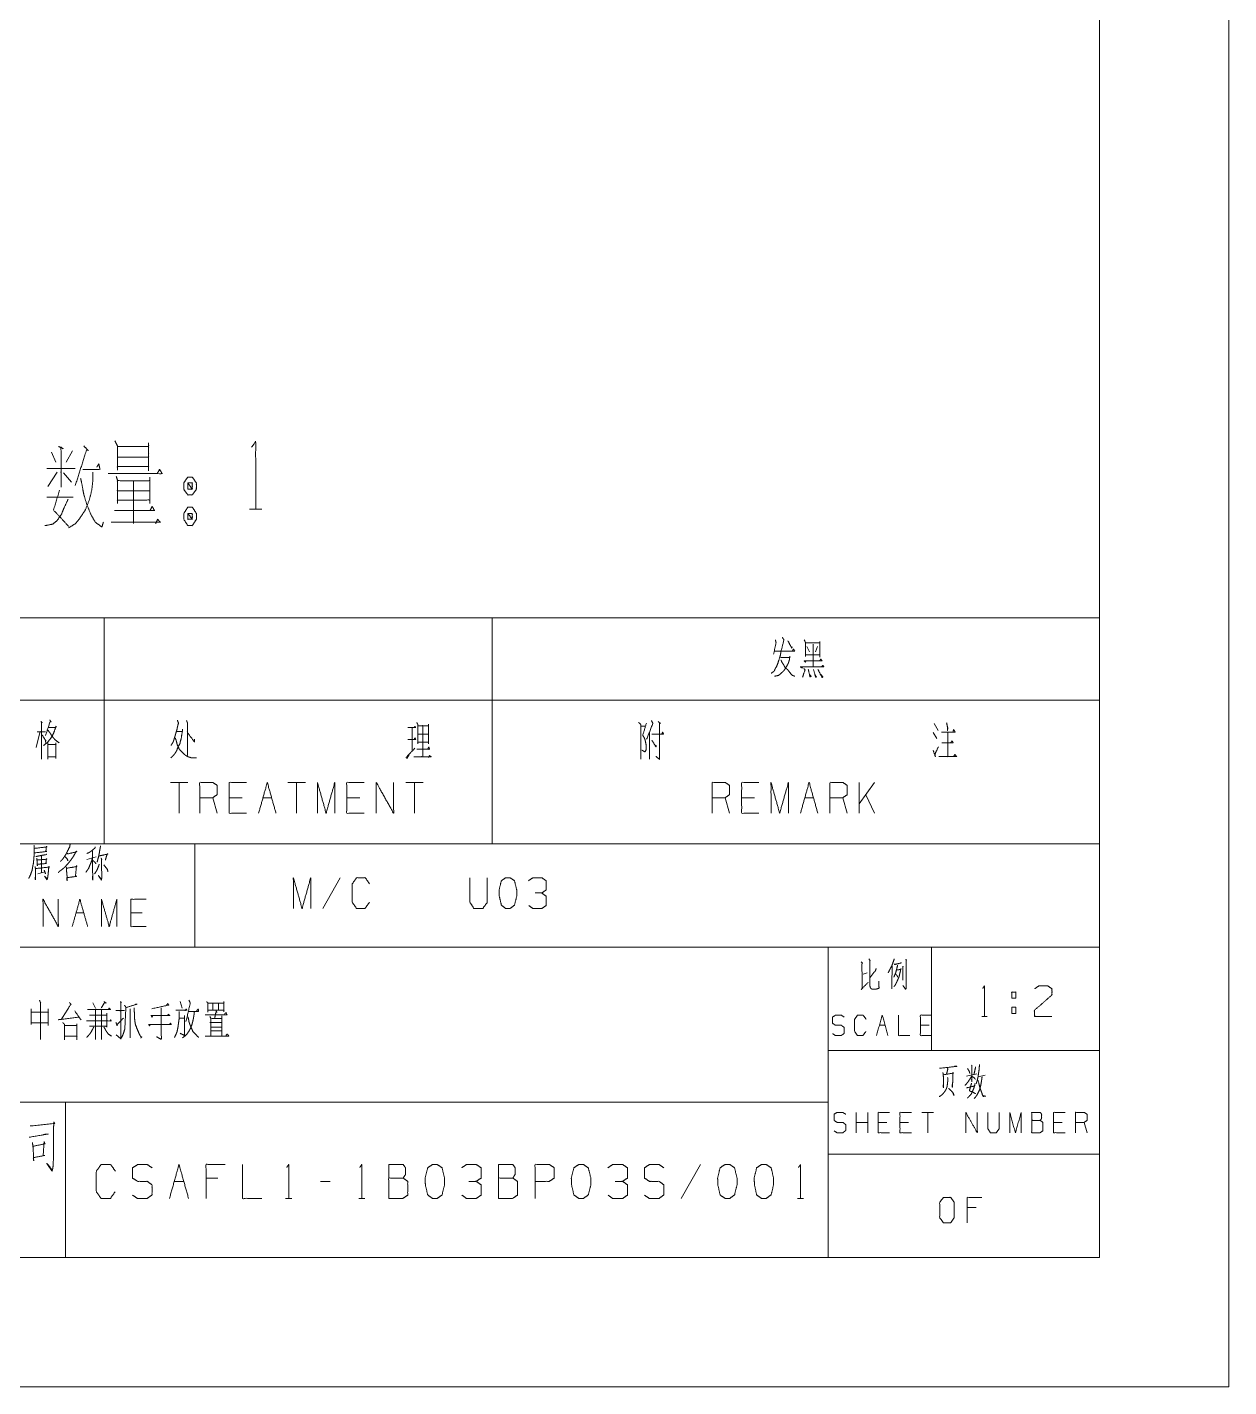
# Model space of a CAD drawing. Header units: millimetres. Extents: x 0 to 594, y 0 to 420.
# Drawn here: x 501 to 594, y 0 to 105.1 of the extents above; entities that cross this region are included whole.
import ezdxf

# ---------------------------------------------------------------- set-up
doc = ezdxf.new("R2010")
doc.units = ezdxf.units.MM
doc.layers.add('101', color=7, linetype='Continuous', true_color=0xffffff)

msp = doc.modelspace()

# ---------------------------------------------------------------- linework, layer by layer
at = {"layer": '101', "color": 133, "linetype": 'Continuous', "lineweight": 18}
for p, q in [((594, 0), (594, 420)), ((584, 10), (584, 410)), ((404, 42), (584, 42)), ((514, 42), (514, 34)), ((404, 34), (584, 34)), ((563, 34), (563, 10)), ((571, 34), (571, 26)), ((563, 26), (584, 26)), ((454, 22), (563, 22)), ((504, 22), (504, 10)), ((563, 18), (584, 18)), ((25, 10), (584, 10)), ((404, 10), (584, 10)), ((0, 0), (594, 0))]:
    msp.add_line(p, q, dxfattribs=at)
at = {"layer": '101', "color": 72, "linetype": 'Continuous', "lineweight": 18}
for p, q in [((502.91, 72.28), (503.26, 71.5)), ((504.55, 72.39), (504.04, 71.5)), ((503.34, 70.73), (502.64, 69.63)), ((503.85, 70.68), (504.47, 69.96)), ((502.56, 68.8), (504.59, 68.8)), ((518.24, 67.87), (519.18, 67.87)), ((482, 59.46), (507, 59.46)), ((507, 59.46), (537, 59.46)), ((507, 59.46), (507, 53.11)), ((537, 59.46), (584, 59.46)), ((537, 59.46), (537, 53.11)), ((584, 59.46), (584, 53.11)), ((561.27, 57.53), (562.36, 57.53)), ((561.36, 57.25), (561.55, 56.83)), ((561.83, 57.43), (561.83, 55.68)), ((562.19, 57.25), (562.01, 56.83)), ((562.36, 57.65), (562.36, 56.43)), ((559.33, 56.4), (560, 56.4)), ((561.29, 56.62), (562.36, 56.62)), ((482, 53.11), (507, 53.11)), ((507, 53.11), (537, 53.11)), ((507, 53.11), (507, 42)), ((537, 53.11), (537, 42)), ((537, 53.11), (584, 53.11)), ((584, 53.11), (584, 42)), ((502.02, 50.6), (501.74, 49.45)), ((512.6, 50.68), (513.03, 50.68)), ((530.81, 50.95), (530.81, 49.13)), ((531.25, 50.48), (532.03, 50.48)), ((548.52, 51.1), (548.87, 51.1)), ((549.17, 50.6), (549.17, 48.53)), ((549.84, 51.45), (550.02, 51.3)), ((571.12, 50.6), (571.42, 50.13)), ((571.21, 51.3), (571.51, 50.75)), ((513.45, 46.74), (512.11, 46.74)), ((512.78, 46.74), (512.78, 44.36)), ((522.56, 46.74), (521.21, 46.74)), ((521.88, 46.74), (521.88, 44.36)), ((531.66, 46.74), (530.32, 46.74)), ((530.99, 46.74), (530.99, 44.36)), ((566.58, 46.74), (565.41, 45.09)), ((565.41, 44.36), (565.41, 46.74)), ((515.73, 44.36), (515.39, 45.56)), ((517.67, 45.56), (516.66, 45.56)), ((519.27, 45.56), (519.94, 45.56)), ((526.77, 45.56), (525.76, 45.56)), ((555.37, 44.36), (555.04, 45.56)), ((557.31, 45.56), (556.31, 45.56)), ((561.19, 45.56), (561.87, 45.56)), ((564.48, 44.36), (564.14, 45.56)), ((566.58, 44.36), (565.91, 45.79)), ((482, 42), (507, 42)), ((502.15, 41.07), (502.13, 39.77)), ((507, 42), (537, 42)), ((537, 42), (584, 42)), ((505.64, 40.78), (506.36, 40.98)), ((501.85, 39.68), (502.4, 39.83)), ((525.25, 39.37), (523.9, 36.99)), ((504.82, 36.66), (505.41, 36.66)), ((509.94, 36.66), (509.05, 36.66)), ((565.71, 31.9), (566.03, 32.02)), ((506.1, 29.69), (506.31, 29.29)), ((512.86, 29.79), (513.03, 29.29)), ((515.84, 29.64), (515.84, 29.19)), ((508.99, 29.22), (508.99, 26.99)), ((512.79, 28.52), (513.16, 28.52)), ((574.89, 28.63), (575.31, 28.63)), ((577.2, 29.36), (577.2, 28.88)), ((577.2, 29.36), (577.53, 29.36)), ((515.22, 27.82), (516.07, 27.82)), ((515.22, 27.52), (516.05, 27.52)), ((566.97, 27.96), (567.41, 27.96)), ((570.81, 27.96), (570.14, 27.96)), ((507.93, 27.22), (508.25, 26.94)), ((573.71, 24.03), (574.5, 24.2)), ((574.61, 23.97), (575.16, 24.09)), ((565.17, 19.65), (565.17, 21.22)), ((566.06, 19.65), (566.06, 21.22)), ((571.15, 21.22), (570.26, 21.22)), ((570.71, 21.22), (570.71, 19.65)), ((566.06, 20.45), (565.17, 20.45)), ((567.53, 20.45), (566.87, 20.45)), ((569.23, 20.45), (568.56, 20.45)), ((581.11, 20.45), (580.44, 20.45)), ((583.03, 19.65), (582.81, 20.45)), ((553.12, 17.19), (551.64, 14.57)), ((512.41, 15.89), (513.15, 15.89)), ((515.78, 16.14), (514.87, 16.14)), ((524.47, 15.89), (523.72, 15.89)), ((521.03, 14.57), (521.5, 14.57)), ((526.69, 14.57), (527.16, 14.57)), ((560.63, 14.57), (561.1, 14.57)), ((574.45, 13.87), (573.76, 13.87))]:
    msp.add_line(p, q, dxfattribs=at)
for points, knots in [([(503.46, 72.72), (503.81, 72.55), (503.65, 72.66), (503.65, 69.57), (503.65, 71.01), (502.56, 71.01), (504.75, 71.01)], [0, 0, 0.046318, 0.069125, 0.43782, 0.609, 0.739333, 1, 1]), ([(505.41, 72.77), (505.76, 72.39), (505.64, 72.5), (504.75, 69.69)], [0, 0, 0.143534, 0.18777, 1, 1]), ([(507.82, 73.16), (508.01, 72.77), (508.01, 70.9), (508.01, 71.17), (510.43, 71.17), (510.43, 70.84), (510.43, 72.99), (510.43, 72.72), (508.01, 72.72), (510.43, 72.72), (510.43, 71.89), (508.01, 71.89)], [0, 0, 0.027307, 0.1457, 0.163111, 0.315748, 0.336641, 0.472445, 0.489856, 0.642493, 0.79513, 0.847363, 1, 1]), ([(518.4, 72.66), (518.71, 73.1), (518.71, 67.87)], [0, 0, 0.09349, 1, 1]), ([(506.11, 70.73), (506.11, 70.07), (506.03, 69.35), (505.84, 68.58), (505.53, 67.81), (505.17, 67.26), (504.78, 66.76), (504.24, 66.43)], [0, 0, 0.134097, 0.280226, 0.441582, 0.610313, 0.742762, 0.870654, 1, 1]), ([(505.33, 70.95), (506.66, 70.95), (506.58, 71.39), (506.42, 71.12)], [0, 0, 0.634141, 0.848456, 1, 1]), ([(507.31, 70.62), (511.48, 70.62), (511.28, 70.95), (511.09, 70.62)], [0, 0, 0.844513, 0.922259, 1, 1]), ([(505.17, 70.24), (505.29, 69.69), (505.41, 69.02), (505.64, 68.25), (505.95, 67.48), (506.3, 66.87), (506.81, 66.49), (506.93, 66.87)], [0, 0, 0.122116, 0.267687, 0.442435, 0.622809, 0.774616, 0.912627, 1, 1]), ([(507.93, 70.4), (508.01, 70.13), (508.01, 68.31), (508.01, 68.58), (510.51, 68.58), (510.51, 68.31), (510.51, 70.35), (510.51, 70.07), (508.01, 70.07), (508.01, 69.3), (510.51, 69.3), (509.26, 69.3), (509.26, 70.07), (509.26, 66.76), (509.26, 67.76), (507.78, 67.76), (510.89, 67.76), (510.7, 68.09), (510.54, 67.76)], [0, 0, 0.011506, 0.084582, 0.095654, 0.195852, 0.206924, 0.288858, 0.29993, 0.400128, 0.43113, 0.531328, 0.581426, 0.612428, 0.745293, 0.785152, 0.844645, 0.969891, 0.985312, 1, 1]), ([(513.81, 70.35), (513.46, 70.35), (513.15, 69.91), (513.15, 69.41), (513.46, 68.97), (513.81, 68.97), (514.12, 69.41), (514.12, 69.91), (513.81, 70.35)], [0, 0, 0.091005, 0.23114, 0.359866, 0.5, 0.591005, 0.731138, 0.859865, 1, 1]), ([(513.46, 69.41), (513.81, 69.41), (513.46, 69.91), (513.46, 69.41)], [0, 0, 0.24115, 0.658892, 1, 1]), ([(513.81, 69.41), (513.81, 69.91), (513.46, 69.91)], [0, 0, 0.585837, 1, 1]), ([(504.2, 68.64), (503.89, 67.98), (503.69, 67.48), (503.34, 66.98), (502.99, 66.71), (502.41, 66.6)], [0, 0, 0.251054, 0.43404, 0.642632, 0.795771, 1, 1]), ([(503.54, 69.35), (503.07, 67.81), (504.24, 66.54)], [0, 0, 0.483238, 1, 1]), ([(514.12, 67.54), (513.81, 68.03), (513.46, 68.03), (513.15, 67.54), (513.15, 67.09), (513.46, 66.6), (513.81, 66.6), (514.12, 67.09), (514.12, 67.54)], [0, 0, 0.149201, 0.238509, 0.38771, 0.5, 0.649201, 0.738509, 0.88771, 1, 1]), ([(513.46, 67.54), (513.46, 67.09), (513.81, 67.09)], [0, 0, 0.557, 1, 1]), ([(513.81, 67.54), (513.46, 67.54), (513.81, 67.09), (513.81, 67.54)], [0, 0, 0.258809, 0.67459, 1, 1]), ([(507.54, 66.87), (511.32, 66.87), (511.13, 67.09), (510.97, 66.76)], [0, 0, 0.851383, 0.917655, 1, 1]), ([(559.45, 57.95), (559.58, 57.78), (559.35, 56.83), (559.28, 56.48), (559.1, 55.93), (559.01, 55.7), (558.9, 55.53), (558.83, 55.35), (558.59, 55.18)], [0, 0, 0.069926, 0.38885, 0.505362, 0.693867, 0.772746, 0.839515, 0.9011, 1, 1]), ([(558.92, 57.78), (558.97, 57.53), (558.78, 56.65)], [0, 0, 0.221863, 1, 1]), ([(558.87, 56.88), (560.41, 56.88), (560.32, 57.08), (560.23, 56.88)], [0, 0, 0.778575, 0.889287, 1, 1]), ([(559.89, 57.68), (560.19, 57.13), (560.23, 57.22)], [0, 0, 0.855262, 1, 1]), ([(561.15, 57.78), (561.25, 57.55), (561.25, 56.48)], [0, 0, 0.187915, 1, 1]), ([(560.04, 56.5), (560, 56.2), (559.91, 55.93), (559.77, 55.68), (559.58, 55.38), (559.36, 55.18), (559.17, 55.02), (558.85, 54.95)], [0, 0, 0.143871, 0.281442, 0.418246, 0.588512, 0.727354, 0.844312, 1, 1]), ([(559.35, 56.2), (559.42, 56.05), (559.56, 55.83), (559.66, 55.65), (559.89, 55.43), (560.04, 55.23), (560.23, 55.02), (560.42, 54.95)], [0, 0, 0.098129, 0.255365, 0.37644, 0.566726, 0.71165, 0.876695, 1, 1]), ([(561.06, 55.68), (560.97, 55.58), (560.86, 55.68), (562.67, 55.68), (562.59, 55.8), (562.47, 55.68)], [0, 0, 0.055573, 0.116265, 0.866965, 0.926762, 1, 1]), ([(561.27, 56.12), (561.25, 56.03), (561.13, 56.15), (562.52, 56.15), (562.44, 56.28), (562.35, 56.15)], [0, 0, 0.051287, 0.140119, 0.845357, 0.922679, 1, 1]), ([(561.11, 55.55), (561.22, 55.45), (561.02, 54.88)], [0, 0, 0.193665, 1, 1]), ([(561.46, 55.48), (561.6, 54.9), (561.69, 54.95), (561.55, 55.1)], [0, 0, 0.658059, 0.770917, 1, 1]), ([(561.87, 55.48), (562.03, 54.88), (562.1, 54.88), (561.98, 55.08)], [0, 0, 0.669865, 0.7462, 1, 1]), ([(562.21, 55.48), (562.54, 54.85), (562.61, 54.9), (562.44, 55.08)], [0, 0, 0.679076, 0.761949, 1, 1]), ([(502.78, 51.58), (502.88, 51.43), (502.81, 51.45), (502.46, 50.38)], [0, 0, 0.132127, 0.18606, 1, 1]), ([(512.65, 51.55), (512.74, 51.33), (512.65, 51), (512.62, 50.83), (512.55, 50.6), (512.48, 50.35), (512.41, 50.13), (512.35, 49.93), (512.27, 49.77), (512.16, 49.6)], [0, 0, 0.116544, 0.278924, 0.364995, 0.478698, 0.603958, 0.717661, 0.817413, 0.901351, 1, 1]), ([(513.36, 51.53), (513.43, 51.35), (513.43, 48.83)], [0, 0, 0.069554, 1, 1]), ([(549.33, 51.53), (549.44, 51.3), (548.96, 50.08)], [0, 0, 0.159107, 1, 1]), ([(502.09, 51.45), (502.19, 51.35), (502.14, 51.43), (502.14, 48.53), (502.14, 50.65), (501.79, 50.65), (502.44, 50.65)], [0, 0, 0.023246, 0.037896, 0.500412, 0.839325, 0.895699, 1, 1]), ([(502.71, 51), (503.26, 51), (503.27, 51.1), (503.11, 50.62), (502.88, 50.18), (502.62, 49.85), (502.3, 49.6)], [0, 0, 0.220965, 0.261917, 0.463928, 0.667686, 0.836825, 1, 1]), ([(502.64, 50.78), (502.81, 50.55), (503.01, 50.25), (503.18, 50.05), (503.5, 49.8)], [0, 0, 0.217552, 0.489381, 0.692327, 1, 1]), ([(513.06, 50.85), (512.95, 50.13), (512.88, 49.9), (512.85, 49.73), (512.74, 49.55), (512.65, 49.35), (512.6, 49.2), (512.48, 49), (512.37, 48.85), (512.14, 48.63)], [0, 0, 0.296652, 0.392139, 0.464421, 0.547265, 0.635793, 0.700209, 0.795425, 0.869798, 1, 1]), ([(513.4, 50.65), (513.98, 49.85), (513.98, 50.08)], [0, 0, 0.81482, 1, 1]), ([(530.49, 50.98), (531.1, 50.98), (531.02, 51.08), (530.99, 50.95)], [0, 0, 0.704243, 0.847777, 1, 1]), ([(531.17, 51.38), (531.25, 51.23), (531.25, 49.73), (531.25, 49.85), (532.07, 49.85), (532.07, 49.73), (532.07, 51.23), (532.07, 51.12), (531.25, 51.12), (531.64, 51.12), (531.64, 48.73), (530.94, 48.73), (532.28, 48.73), (532.19, 48.78), (532.17, 48.83), (532.07, 48.67)], [0, 0, 0.016858, 0.162101, 0.174205, 0.252928, 0.265032, 0.410275, 0.419958, 0.498681, 0.536329, 0.768718, 0.837174, 0.967243, 0.977076, 0.98221, 1, 1]), ([(548.34, 51.38), (548.5, 51.23), (548.5, 48.53)], [0, 0, 0.074913, 1, 1]), ([(548.94, 51.33), (548.66, 50.38), (548.77, 50.2), (548.84, 50.02), (548.91, 49.68), (548.91, 49.25), (548.84, 49.1), (548.59, 49.23)], [0, 0, 0.37982, 0.458229, 0.530553, 0.667378, 0.830233, 0.893776, 1, 1]), ([(549.35, 50.48), (550.27, 50.48), (550.2, 50.62), (550.14, 50.5)], [0, 0, 0.752923, 0.888763, 1, 1]), ([(549.95, 51.35), (549.95, 48.53), (549.68, 48.75)], [0, 0, 0.890401, 1, 1]), ([(572.26, 50.6), (572.26, 48.75), (571.55, 48.75), (572.94, 48.75), (572.8, 48.9), (572.71, 48.75)], [0, 0, 0.426906, 0.590047, 0.912256, 0.959823, 1, 1]), ([(571.78, 50.62), (572.84, 50.62), (572.71, 50.83), (572.66, 50.65)], [0, 0, 0.717261, 0.876328, 1, 1]), ([(572.17, 51.35), (572.26, 50.87), (572.27, 50.98), (572.22, 50.75)], [0, 0, 0.592184, 0.71666, 1, 1]), ([(502.18, 50.43), (502.48, 49.95), (502.48, 50.02), (502.44, 49.83)], [0, 0, 0.668993, 0.75826, 1, 1]), ([(502.62, 49.8), (502.62, 48.55), (502.62, 48.73), (503.26, 48.73), (503.26, 48.6), (503.26, 49.8), (503.26, 49.68), (502.69, 49.68)], [0, 0, 0.306602, 0.349526, 0.505604, 0.536265, 0.830602, 0.861262, 1, 1]), ([(512.48, 50.2), (512.55, 50.02), (512.6, 49.83), (512.64, 49.65), (512.81, 49.3), (512.9, 49.2), (513.15, 48.95), (513.29, 48.83), (513.47, 48.73), (513.71, 48.65), (513.94, 48.65), (514.12, 48.63)], [0, 0, 0.075197, 0.157622, 0.228747, 0.384954, 0.438112, 0.578249, 0.653431, 0.734341, 0.837339, 0.928876, 1, 1]), ([(530.48, 50.05), (531.1, 50.05), (531.02, 50.2), (530.99, 50.08)], [0, 0, 0.676561, 0.857934, 1, 1]), ([(531.17, 49.3), (532.17, 49.3), (532.1, 49.48), (532.03, 49.33)], [0, 0, 0.739673, 0.878255, 1, 1]), ([(549.37, 50), (549.68, 49.48), (549.7, 49.58), (549.61, 49.6)], [0, 0, 0.760418, 0.886215, 1, 1]), ([(571.12, 49.23), (571.3, 48.73), (571.27, 48.95), (571.53, 49.48)], [0, 0, 0.39393, 0.563113, 1, 1]), ([(571.8, 49.8), (572.68, 49.8), (572.59, 49.95), (572.5, 49.83)], [0, 0, 0.729813, 0.873574, 1, 1]), ([(530.57, 48.85), (530.41, 48.6), (530.34, 48.67), (531.02, 49.38)], [0, 0, 0.214427, 0.289033, 1, 1]), ([(514.38, 44.36), (514.38, 46.74), (515.39, 46.74), (515.73, 46.51), (515.73, 45.79), (515.39, 45.56), (514.38, 45.56)], [0, 0, 0.400952, 0.571031, 0.639278, 0.761674, 0.829921, 1, 1]), ([(518, 44.36), (516.66, 44.36), (516.66, 46.74), (518, 46.74)], [0, 0, 0.26539, 0.73461, 1, 1]), ([(518.94, 44.36), (519.61, 46.74), (520.28, 44.36)], [0, 0, 0.499999, 1, 1]), ([(523.49, 44.36), (523.49, 46.74), (524.16, 44.36), (524.83, 46.74), (524.83, 44.36)], [0, 0, 0.245192, 0.500001, 0.754808, 1, 1]), ([(527.11, 44.36), (525.76, 44.36), (525.76, 46.74), (527.11, 46.74)], [0, 0, 0.26539, 0.73461, 1, 1]), ([(528.04, 44.36), (528.04, 46.74), (529.38, 44.36), (529.38, 46.74)], [0, 0, 0.317574, 0.682426, 1, 1]), ([(554.03, 44.36), (554.03, 46.74), (555.04, 46.74), (555.37, 46.51), (555.37, 45.79), (555.04, 45.56), (554.03, 45.56)], [0, 0, 0.400952, 0.571031, 0.639278, 0.761674, 0.829921, 1, 1]), ([(557.65, 44.36), (556.31, 44.36), (556.31, 46.74), (557.65, 46.74)], [0, 0, 0.26539, 0.73461, 1, 1]), ([(558.58, 44.36), (558.58, 46.74), (559.25, 44.36), (559.93, 46.74), (559.93, 44.36)], [0, 0, 0.245192, 0.499999, 0.754808, 1, 1]), ([(563.14, 44.36), (563.14, 46.74), (564.14, 46.74), (564.48, 46.51), (564.48, 45.79), (564.14, 45.56), (563.14, 45.56)], [0, 0, 0.400951, 0.571036, 0.639278, 0.761673, 0.829915, 1, 1]), ([(501.56, 41.86), (501.57, 41.66), (501.57, 41.31), (501.56, 40.98), (501.54, 40.76), (501.51, 40.47), (501.46, 40.23), (501.42, 39.96), (501.35, 39.77), (501.28, 39.57), (501.15, 39.32)], [0, 0, 0.076501, 0.212087, 0.339339, 0.424292, 0.535104, 0.630037, 0.733303, 0.813244, 0.895183, 1, 1]), ([(501.6, 41.64), (502.57, 41.75), (502.52, 41.8), (502.48, 41.4), (502.56, 41.4), (501.59, 41.29)], [0, 0, 0.391065, 0.416908, 0.577568, 0.608919, 1, 1]), ([(502.56, 41.2), (502.51, 41.16), (502.12, 41.09), (501.9, 41.05), (501.7, 41)], [0, 0, 0.072258, 0.516577, 0.766872, 1, 1]), ([(504.13, 41.25), (504.18, 41.22), (504.88, 41.38), (504.83, 41.42), (504.71, 41.2), (504.57, 40.96), (504.43, 40.76), (504.27, 40.56), (504.1, 40.36), (503.91, 40.16), (503.71, 39.99), (503.55, 39.88), (503.43, 39.77)], [0, 0, 0.017087, 0.254606, 0.275863, 0.359627, 0.452281, 0.53264, 0.616083, 0.702808, 0.792983, 0.881824, 0.944958, 1, 1]), ([(504.35, 41.93), (504.33, 41.78), (504.15, 41.42), (504.04, 41.2), (503.91, 41), (503.76, 40.78), (503.6, 40.63)], [0, 0, 0.101777, 0.36375, 0.525151, 0.678919, 0.856079, 1, 1]), ([(506.3, 41.75), (506.27, 41.66), (506.07, 41.49), (505.85, 41.33), (505.66, 41.25)], [0, 0, 0.111866, 0.433083, 0.752722, 1, 1]), ([(506.08, 41.42), (506.1, 39.68), (506.11, 39.19), (506.08, 39.28), (506.1, 39.48)], [0, 0, 0.691284, 0.883885, 0.921007, 1, 1]), ([(506.71, 41.84), (506.69, 41.73), (506.61, 41.27), (506.55, 40.96), (506.44, 40.58)], [0, 0, 0.086565, 0.451627, 0.696476, 1, 1]), ([(506.58, 41.05), (507.28, 41.2), (507.22, 41.22), (507.08, 40.74)], [0, 0, 0.557075, 0.608386, 1, 1]), ([(501.65, 40.25), (501.67, 40.05), (501.68, 39.55), (501.67, 39.21), (501.65, 39.3), (501.68, 39.52)], [0, 0, 0.147471, 0.523365, 0.76867, 0.83502, 1, 1]), ([(501.68, 40.08), (502.74, 40.19), (502.71, 40.25), (502.7, 40.14), (502.65, 39.63), (502.63, 39.43), (502.57, 39.21), (502.37, 39.5), (502.59, 39.28)], [0, 0, 0.37408, 0.399746, 0.438828, 0.617586, 0.687454, 0.767884, 0.891101, 1, 1]), ([(501.77, 40.89), (501.79, 40.74), (501.82, 40.3), (501.81, 40.41), (502.54, 40.47), (502.48, 40.47), (502.52, 40.87), (502.56, 40.8), (501.79, 40.74)], [0, 0, 0.056492, 0.21748, 0.258025, 0.525912, 0.548628, 0.694157, 0.720792, 1, 1]), ([(502.35, 39.96), (502.41, 39.79), (502.45, 39.66)], [0, 0, 0.579206, 1, 1]), ([(503.96, 41), (503.99, 40.98), (504.16, 40.78), (504.18, 40.67), (504.12, 40.83)], [0, 0, 0.066027, 0.51959, 0.712136, 1, 1]), ([(504.04, 40.21), (504.07, 40.14), (504.1, 39.59), (504.12, 39.52), (504.12, 39.13), (504.1, 39.3), (504.1, 39.37), (504.86, 39.48), (504.77, 39.48), (504.85, 40.3), (504.88, 40.25), (504.83, 40.23), (504.08, 40.1)], [0, 0, 0.018828, 0.160986, 0.178485, 0.280675, 0.32627, 0.343302, 0.542022, 0.566109, 0.777123, 0.791034, 0.804348, 1, 1]), ([(506.08, 40.87), (505.99, 40.58), (505.88, 40.34), (505.79, 40.1), (505.69, 39.96), (505.58, 39.79)], [0, 0, 0.251915, 0.474139, 0.691324, 0.826702, 1, 1]), ([(506.1, 40.72), (506.3, 40.54), (506.35, 40.45)], [0, 0, 0.729132, 1, 1]), ([(506.6, 40.43), (506.58, 40.32), (506.41, 39.92), (506.24, 39.66)], [0, 0, 0.129623, 0.632932, 1, 1]), ([(506.74, 40.89), (506.82, 40.78), (506.78, 40.8), (506.8, 39.63), (506.8, 39.35), (506.78, 39.19), (506.53, 39.55), (506.78, 39.24)], [0, 0, 0.051679, 0.066293, 0.513636, 0.623353, 0.682731, 0.848101, 1, 1]), ([(506.96, 40.36), (507.24, 40.01), (507.28, 39.83)], [0, 0, 0.711826, 1, 1]), ([(521.63, 36.99), (521.63, 39.37), (522.3, 36.99), (522.97, 39.37), (522.97, 36.99)], [0, 0, 0.245192, 0.499999, 0.754808, 1, 1]), ([(527.51, 37.47), (527.17, 36.99), (526.52, 36.99), (526.18, 37.47), (526.18, 38.89), (526.52, 39.37), (527.19, 39.37), (527.52, 38.89)], [0, 0, 0.114568, 0.243366, 0.357934, 0.638582, 0.75315, 0.885433, 1, 1]), ([(535.29, 39.37), (535.29, 37.47), (535.6, 36.99), (536.28, 36.99), (536.63, 37.47), (536.63, 39.37)], [0, 0, 0.337151, 0.4386, 0.55778, 0.662849, 1, 1]), ([(538.39, 36.99), (538.73, 37.24), (538.91, 37.94), (538.91, 38.42), (538.73, 39.14), (538.39, 39.37), (538.06, 39.37), (537.72, 39.14), (537.54, 38.42), (537.56, 37.94), (537.72, 37.24), (538.06, 36.99), (538.39, 36.99)], [0, 0, 0.067525, 0.183972, 0.260585, 0.380946, 0.446143, 0.500306, 0.565503, 0.685864, 0.76253, 0.878312, 0.945837, 1, 1]), ([(540.85, 38.19), (541.18, 38.42), (541.18, 39.14), (540.85, 39.37), (540.16, 39.37), (539.82, 39.14)], [0, 0, 0.153873, 0.429854, 0.583727, 0.846127, 1, 1]), ([(539.84, 37.22), (540.16, 36.99), (540.85, 36.99), (541.18, 37.22), (541.18, 37.94), (540.85, 38.19), (540.33, 38.19)], [0, 0, 0.124124, 0.34369, 0.472445, 0.703376, 0.836728, 1, 1]), ([(502.26, 35.6), (502.26, 37.7), (503.44, 35.6), (503.44, 37.7)], [0, 0, 0.317575, 0.682425, 1, 1]), ([(506.78, 35.6), (506.78, 37.7), (507.38, 35.6), (507.97, 37.7), (507.97, 35.6)], [0, 0, 0.245192, 0.5, 0.754808, 1, 1]), ([(510.23, 35.6), (509.05, 35.6), (509.05, 37.7), (510.23, 37.7)], [0, 0, 0.265391, 0.734609, 1, 1]), ([(565.55, 32.87), (565.69, 32.75), (565.61, 32.79), (565.64, 30.8), (565.55, 30.72), (566.1, 31.28)], [0, 0, 0.060255, 0.090729, 0.714609, 0.752496, 1, 1]), ([(566.15, 33.1), (566.26, 32.95), (566.22, 33), (566.22, 32.56), (566.22, 31.73), (566.22, 31.42), (566.22, 31.34), (566.24, 30.95), (566.28, 30.84), (566.34, 30.78), (566.47, 30.74), (566.73, 30.76), (566.92, 30.82), (566.94, 30.84), (566.91, 31.38)], [0, 0, 0.050888, 0.067373, 0.186118, 0.412301, 0.497119, 0.519738, 0.627249, 0.65796, 0.681273, 0.718988, 0.791169, 0.845839, 0.852764, 1, 1]), ([(568.11, 33.1), (568.09, 33), (567.92, 32.54), (567.77, 32.27), (567.65, 32.02)], [0, 0, 0.089072, 0.504979, 0.766001, 1, 1]), ([(568.36, 32.62), (568.37, 32.58), (568.3, 32.29), (568.23, 32.02), (568.15, 31.84), (568.09, 31.69)], [0, 0, 0.044907, 0.350493, 0.635599, 0.84023, 1, 1]), ([(568.12, 32.69), (568.15, 32.67), (568.18, 32.67), (568.69, 32.79), (568.65, 32.79), (568.58, 32.75)], [0, 0, 0.049777, 0.090418, 0.822302, 0.883264, 1, 1]), ([(569, 33.08), (569.06, 33), (569.03, 32.98), (569.04, 30.93), (569.04, 30.91), (569.03, 30.78), (569, 30.74), (568.77, 31.05), (569, 30.76), (569.03, 30.84)], [0, 0, 0.031372, 0.042462, 0.676473, 0.682877, 0.721567, 0.737252, 0.857566, 0.97283, 1, 1]), ([(566.22, 31.63), (566.65, 32.17), (566.72, 32.35)], [0, 0, 0.77398, 1, 1]), ([(567.95, 32.54), (567.93, 30.78), (567.92, 30.91), (567.92, 30.93), (567.93, 31.11)], [0, 0, 0.841012, 0.900786, 0.91068, 1, 1]), ([(568.36, 32.23), (568.65, 32.29), (568.62, 32.35), (568.59, 32.13), (568.53, 31.92), (568.5, 31.75), (568.44, 31.59), (568.37, 31.44), (568.3, 31.28), (568.23, 31.15), (568.15, 31.01), (568.09, 30.95)], [0, 0, 0.158199, 0.194491, 0.315854, 0.429576, 0.518477, 0.61133, 0.697145, 0.792864, 0.869069, 0.954884, 1, 1]), ([(568.21, 31.92), (568.34, 31.8), (568.37, 31.69)], [0, 0, 0.627275, 1, 1]), ([(568.78, 32.52), (568.81, 32.48), (568.78, 32.46), (568.78, 31.46), (568.77, 31.57), (568.78, 31.69)], [0, 0, 0.03871, 0.066082, 0.824705, 0.904515, 1, 1]), ([(574.96, 30.81), (575.1, 31.01), (575.1, 28.63)], [0, 0, 0.093487, 1, 1]), ([(577.2, 30.06), (577.2, 30.53), (577.53, 30.53), (577.53, 30.06), (577.2, 30.06)], [0, 0, 0.2929, 0.5, 0.7929, 1, 1]), ([(578.98, 30.78), (579.3, 31.01), (579.99, 31.01), (580.32, 30.78), (580.32, 30.31), (578.96, 29.11), (578.98, 28.63), (580.32, 28.63)], [0, 0, 0.069688, 0.192979, 0.265274, 0.350227, 0.674742, 0.759753, 1, 1]), ([(501.99, 29.89), (502.08, 29.67), (502.06, 29.72), (502.06, 26.87), (502.06, 28.14), (501.39, 28.14), (502.66, 28.14), (502.66, 27.94), (502.66, 29.22), (502.66, 28.97), (501.35, 28.97), (501.35, 29.22), (501.35, 28.02)], [0, 0, 0.022286, 0.027176, 0.289923, 0.407467, 0.469386, 0.586709, 0.605147, 0.722692, 0.74574, 0.866322, 0.88937, 1, 1]), ([(504.3, 29.72), (504.44, 29.57), (504.4, 29.57), (503.68, 28.42), (503.47, 28.39), (505.04, 28.59), (505.2, 28.37), (504.71, 29.07)], [0, 0, 0.045475, 0.053272, 0.353141, 0.400261, 0.750088, 0.810878, 1, 1]), ([(506.98, 29.79), (507.14, 29.67), (507.02, 29.72), (506.77, 29.32)], [0, 0, 0.25097, 0.41652, 1, 1]), ([(508.23, 29.77), (508.32, 29.72), (508.27, 29.77), (508.27, 26.89), (508.27, 29.09), (507.9, 29.09), (508.55, 29.09)], [0, 0, 0.016184, 0.027801, 0.485999, 0.836621, 0.895774, 1, 1]), ([(508.55, 29.52), (508.67, 29.37), (508.59, 27.69), (508.48, 27.32), (508.32, 26.97)], [0, 0, 0.07349, 0.707416, 0.8547, 1, 1]), ([(508.71, 29.34), (509.54, 29.59), (509.42, 29.59), (509.42, 29.54)], [0, 0, 0.833146, 0.951979, 1, 1]), ([(511.82, 29.52), (511.91, 29.64), (511.99, 29.52), (510.67, 29.24)], [0, 0, 0.092208, 0.184431, 1, 1]), ([(513.55, 29.89), (513.65, 29.69), (513.32, 28.24)], [0, 0, 0.132024, 1, 1]), ([(514.9, 29.77), (515.01, 29.72), (515.01, 28.97), (515.01, 29.12), (516.25, 29.12), (516.25, 28.99), (516.25, 29.79), (516.25, 29.67), (515.01, 29.67), (515.4, 29.67), (515.4, 29.12)], [0, 0, 0.021391, 0.158237, 0.185606, 0.411358, 0.434166, 0.580135, 0.602943, 0.828695, 0.899646, 1, 1]), ([(505.62, 28.29), (507.55, 28.29), (507.48, 28.39), (507.44, 28.29)], [0, 0, 0.893961, 0.950786, 1, 1]), ([(505.71, 29.19), (507.48, 29.19), (507.37, 29.29), (507.32, 29.17)], [0, 0, 0.862599, 0.933732, 1, 1]), ([(505.85, 28.74), (507.19, 28.74), (507.19, 28.89), (507.19, 27.82), (507.19, 27.89), (505.85, 27.89), (507.14, 27.89), (507.14, 27.84)], [0, 0, 0.252173, 0.280332, 0.482138, 0.496217, 0.74839, 0.990614, 1, 1]), ([(506.31, 26.87), (506.31, 29.19), (506.79, 29.19), (506.79, 26.87)], [0, 0, 0.45346, 0.54654, 1, 1]), ([(507.9, 28.17), (508, 27.92), (507.97, 27.99), (508.48, 28.52)], [0, 0, 0.249547, 0.325739, 1, 1]), ([(509.31, 29.32), (509.33, 28.82), (509.35, 28.39), (509.4, 28.04), (509.58, 27.57), (509.75, 27.19), (509.88, 27.02), (509.91, 27.07), (509.82, 26.97)], [0, 0, 0.191688, 0.354661, 0.49029, 0.684468, 0.843301, 0.925416, 0.948876, 1, 1]), ([(510.76, 28.72), (510.69, 28.59), (510.62, 28.72), (512.06, 28.72), (511.96, 28.82), (511.91, 28.72)], [0, 0, 0.071965, 0.14393, 0.870233, 0.943275, 1, 1]), ([(511.41, 29.32), (511.41, 26.87), (511.04, 27.07)], [0, 0, 0.853178, 1, 1]), ([(512.79, 29.02), (512.8, 28.54), (512.73, 28.04), (512.7, 27.82), (512.63, 27.47), (512.56, 27.29), (512.43, 27.02)], [0, 0, 0.231255, 0.476933, 0.587741, 0.761465, 0.85329, 1, 1]), ([(512.54, 29.12), (513.4, 29.12), (513.32, 29.22), (513.26, 29.07)], [0, 0, 0.747496, 0.86269, 1, 1]), ([(513.21, 28.72), (513.21, 27.17), (512.86, 27.34)], [0, 0, 0.79714, 1, 1]), ([(513.97, 29.02), (513.95, 28.84), (513.9, 28.52), (513.85, 28.29), (513.78, 28.02), (513.69, 27.77), (513.56, 27.52), (513.4, 27.29), (513.23, 27.12), (513.05, 26.99)], [0, 0, 0.076301, 0.219154, 0.319432, 0.442613, 0.557637, 0.678645, 0.798184, 0.906079, 1, 1]), ([(513.46, 28.62), (513.51, 28.47), (513.55, 28.24), (513.63, 27.99), (513.76, 27.69), (513.86, 27.47), (514.04, 27.29), (514.29, 27.02)], [0, 0, 0.086277, 0.209795, 0.353598, 0.529589, 0.664484, 0.799383, 1, 1]), ([(513.51, 29.02), (514.29, 29.02), (514.27, 29.22), (514.13, 29.07)], [0, 0, 0.65649, 0.825973, 1, 1]), ([(514.81, 28.77), (516.49, 28.77), (516.41, 28.94), (516.3, 28.84)], [0, 0, 0.830868, 0.927879, 1, 1]), ([(515.17, 28.64), (515.24, 28.49), (515.24, 27.17), (515.24, 28.49), (516.09, 28.49), (516.09, 28.69), (516.09, 27.17), (516.09, 28.17), (515.17, 28.17), (516.07, 28.17)], [0, 0, 0.020198, 0.181592, 0.342985, 0.446326, 0.470687, 0.656441, 0.778247, 0.890199, 1, 1]), ([(515.63, 29.12), (515.72, 28.94), (515.65, 29.02), (515.54, 28.52)], [0, 0, 0.241967, 0.36917, 1, 1]), ([(563.34, 27.31), (563.56, 27.17), (564.02, 27.17), (564.24, 27.33), (564.24, 27.79), (564.02, 27.96), (563.57, 27.96), (563.34, 28.11), (563.34, 28.59), (563.57, 28.74), (564.02, 28.74), (564.24, 28.59)], [0, 0, 0.068036, 0.184055, 0.25452, 0.372334, 0.442799, 0.555845, 0.62637, 0.748393, 0.818918, 0.931964, 1, 1]), ([(565.92, 27.48), (565.7, 27.17), (565.27, 27.17), (565.05, 27.48), (565.05, 28.42), (565.27, 28.74), (565.71, 28.74), (565.94, 28.42)], [0, 0, 0.114568, 0.24337, 0.357938, 0.638582, 0.753151, 0.885432, 1, 1]), ([(568.44, 28.74), (568.44, 27.17), (569.33, 27.17)], [0, 0, 0.638726, 1, 1]), ([(571.03, 27.17), (570.14, 27.17), (570.14, 28.74), (571.03, 28.74)], [0, 0, 0.265394, 0.734606, 1, 1]), ([(577.53, 29.36), (577.53, 28.88), (577.2, 28.88)], [0, 0, 0.585801, 1, 1]), ([(503.79, 28.17), (503.93, 28.02), (503.93, 26.84), (503.93, 27.12), (504.88, 27.12), (504.88, 26.82), (504.88, 28.07), (504.88, 27.94), (503.95, 27.94)], [0, 0, 0.039471, 0.264463, 0.31712, 0.499887, 0.557332, 0.796686, 0.820621, 1, 1]), ([(506.19, 27.82), (506.1, 27.67), (505.97, 27.42), (505.82, 27.22), (505.64, 27.02)], [0, 0, 0.178461, 0.464418, 0.726394, 1, 1]), ([(506.96, 27.82), (507.05, 27.69), (507.14, 27.52), (507.3, 27.29), (507.55, 27.12)], [0, 0, 0.165011, 0.376327, 0.673312, 1, 1]), ([(510.54, 28.02), (510.51, 27.92), (510.42, 28.02), (512.19, 28.02), (512.1, 28.12), (512.06, 27.99)], [0, 0, 0.046715, 0.105499, 0.884, 0.942784, 1, 1]), ([(514.8, 27.12), (516.64, 27.12), (516.51, 27.29), (516.41, 27.17)], [0, 0, 0.829346, 0.926044, 1, 1]), ([(571.61, 24.63), (572.96, 24.78), (572.9, 24.8), (572.76, 24.78)], [0, 0, 0.865801, 0.9055, 1, 1]), ([(571.88, 24.3), (571.91, 24.13), (571.92, 23.7), (571.92, 23.12), (571.91, 23.2), (571.91, 23.35)], [0, 0, 0.119124, 0.427226, 0.837796, 0.897359, 1, 1]), ([(571.91, 24.13), (572.7, 24.26), (572.65, 24.3), (572.64, 23.95), (572.64, 23.58), (572.62, 23.35), (572.61, 23.16), (572.59, 23.24), (572.62, 23.43)], [0, 0, 0.351973, 0.378523, 0.533485, 0.697421, 0.797812, 0.880032, 0.917027, 1, 1]), ([(572.23, 24.69), (572.26, 24.57), (572.16, 24.18)], [0, 0, 0.238947, 1, 1]), ([(573.79, 24.61), (573.93, 24.38), (573.96, 24.24)], [0, 0, 0.640215, 1, 1]), ([(574.1, 24.88), (574.13, 24.74), (574.13, 23.6), (574.1, 23.74), (574.13, 23.87)], [0, 0, 0.094653, 0.823642, 0.918296, 1, 1]), ([(574.39, 24.74), (574.39, 24.63), (574.28, 24.16)], [0, 0, 0.174306, 1, 1]), ([(574.7, 24.92), (574.7, 24.8), (574.69, 24.57), (574.64, 24.28), (574.6, 23.97), (574.54, 23.72), (574.47, 23.49), (574.45, 23.43)], [0, 0, 0.081859, 0.232245, 0.425428, 0.632112, 0.800316, 0.957949, 1, 1]), ([(572.24, 23.93), (572.27, 23.8), (572.26, 23.76), (572.24, 23.47), (572.2, 23.22), (572.16, 23.08), (572.08, 22.93), (571.99, 22.79), (571.85, 22.62), (571.7, 22.5), (571.58, 22.44)], [0, 0, 0.073226, 0.098425, 0.264943, 0.409701, 0.496587, 0.589741, 0.686971, 0.813795, 0.923946, 1, 1]), ([(574.12, 24.05), (573.98, 23.82), (573.85, 23.62), (573.72, 23.45), (573.59, 23.31)], [0, 0, 0.287226, 0.555122, 0.78619, 1, 1]), ([(573.71, 23.12), (574.34, 23.27), (574.35, 23.45), (574.35, 23.37), (574.28, 23.12), (574.17, 22.85), (574.07, 22.64), (573.96, 22.52), (573.85, 22.4), (573.78, 22.33)], [0, 0, 0.304482, 0.392589, 0.431627, 0.553718, 0.689476, 0.79837, 0.878843, 0.95475, 1, 1]), ([(574.09, 23.47), (573.93, 22.89), (574.03, 22.85), (574.15, 22.81), (574.26, 22.75), (574.41, 22.67)], [0, 0, 0.529111, 0.626299, 0.735529, 0.8521, 1, 1]), ([(574.13, 24.01), (574.31, 23.89), (574.39, 23.78)], [0, 0, 0.613114, 1, 1]), ([(574.91, 23.97), (574.86, 23.62), (574.82, 23.37), (574.77, 23.16), (574.72, 22.98), (574.6, 22.73), (574.5, 22.54), (574.38, 22.38), (574.29, 22.29)], [0, 0, 0.194372, 0.332631, 0.448612, 0.555647, 0.706159, 0.822691, 0.93385, 1, 1]), ([(574.58, 23.7), (574.61, 23.66), (574.76, 23.08), (574.86, 22.81), (574.96, 22.52), (574.99, 22.46), (575.21, 22.48), (574.99, 22.5), (574.92, 22.62)], [0, 0, 0.026719, 0.341744, 0.493483, 0.655462, 0.691641, 0.807838, 0.924035, 1, 1]), ([(572.32, 23.08), (572.52, 22.89), (572.64, 22.77), (572.7, 22.69), (572.74, 22.52), (572.65, 22.73)], [0, 0, 0.292982, 0.473564, 0.580849, 0.762105, 1, 1]), ([(563.46, 19.8), (563.68, 19.65), (564.14, 19.65), (564.36, 19.82), (564.36, 20.28), (564.14, 20.45), (563.69, 20.45), (563.46, 20.6), (563.46, 21.08), (563.69, 21.22), (564.14, 21.22), (564.36, 21.08)], [0, 0, 0.068036, 0.184055, 0.25452, 0.372334, 0.442799, 0.555845, 0.62637, 0.748393, 0.818918, 0.931964, 1, 1]), ([(567.76, 19.65), (566.87, 19.65), (566.87, 21.22), (567.76, 21.22)], [0, 0, 0.265394, 0.734606, 1, 1]), ([(569.45, 19.65), (568.56, 19.65), (568.56, 21.22), (569.45, 21.22)], [0, 0, 0.265388, 0.734612, 1, 1]), ([(573.65, 19.65), (573.65, 21.22), (574.54, 19.65), (574.54, 21.22)], [0, 0, 0.317575, 0.682425, 1, 1]), ([(575.35, 21.22), (575.35, 19.97), (575.56, 19.65), (576.01, 19.65), (576.24, 19.97), (576.24, 21.22)], [0, 0, 0.337153, 0.438603, 0.557779, 0.662847, 1, 1]), ([(577.05, 19.65), (577.05, 21.22), (577.49, 19.65), (577.94, 21.22), (577.94, 19.65)], [0, 0, 0.245192, 0.500001, 0.754808, 1, 1]), ([(578.75, 20.6), (578.75, 21.22), (579.41, 21.22), (579.52, 21.08), (579.52, 20.76), (579.41, 20.6), (578.75, 20.6), (578.75, 19.65), (579.4, 19.65), (579.62, 19.8), (579.62, 20.45), (579.41, 20.6)], [0, 0, 0.115918, 0.238844, 0.272468, 0.330426, 0.366584, 0.48951, 0.663387, 0.784158, 0.833483, 0.952451, 1, 1]), ([(581.33, 19.65), (580.44, 19.65), (580.44, 21.22), (581.33, 21.22)], [0, 0, 0.265388, 0.734612, 1, 1]), ([(582.14, 19.65), (582.14, 21.22), (582.81, 21.22), (583.03, 21.08), (583.03, 20.6), (582.81, 20.45), (582.14, 20.45)], [0, 0, 0.400955, 0.571034, 0.639279, 0.761676, 0.829921, 1, 1]), ([(501.27, 20.17), (503.15, 20.37), (503.1, 20.48), (503.07, 19.96), (503.07, 18.03), (503.05, 17.27), (503.02, 16.92), (502.98, 16.75), (502.95, 16.68), (502.54, 17.3), (502.95, 16.79)], [0, 0, 0.261648, 0.277492, 0.349233, 0.616765, 0.721922, 0.769815, 0.794639, 0.804773, 0.908173, 1, 1]), ([(501.19, 19.3), (502.66, 19.55), (502.51, 19.55), (502.24, 19.48)], [0, 0, 0.777945, 0.854701, 1, 1]), ([(501.44, 18.89), (501.49, 18.48), (501.54, 17.48), (501.51, 17.72), (502.39, 17.89), (502.27, 17.89), (502.34, 18.96), (502.41, 18.79), (501.51, 18.61)], [0, 0, 0.08584, 0.292106, 0.342088, 0.526358, 0.551471, 0.772215, 0.810799, 1, 1]), ([(507.84, 15.09), (507.47, 14.57), (506.75, 14.57), (506.38, 15.09), (506.38, 16.67), (506.75, 17.19), (507.49, 17.19), (507.86, 16.67)], [0, 0, 0.114572, 0.243368, 0.357936, 0.638583, 0.753151, 0.885428, 1, 1]), ([(509.19, 14.82), (509.56, 14.57), (510.32, 14.57), (510.69, 14.84), (510.69, 15.62), (510.32, 15.89), (509.58, 15.89), (509.19, 16.14), (509.19, 16.94), (509.58, 17.19), (510.32, 17.19), (510.69, 16.94)], [0, 0, 0.06804, 0.184057, 0.25452, 0.372334, 0.442798, 0.55584, 0.626371, 0.748393, 0.818923, 0.931966, 1, 1]), ([(514.87, 14.57), (514.87, 17.19), (516.35, 17.19)], [0, 0, 0.638735, 1, 1]), ([(517.7, 17.19), (517.7, 14.57), (519.18, 14.57)], [0, 0, 0.638728, 1, 1]), ([(521.11, 16.97), (521.27, 17.19), (521.27, 14.57)], [0, 0, 0.093489, 1, 1]), ([(526.77, 16.97), (526.92, 17.19), (526.92, 14.57)], [0, 0, 0.093489, 1, 1]), ([(529.01, 16.14), (529.01, 17.19), (530.12, 17.19), (530.3, 16.94), (530.3, 16.42), (530.12, 16.14), (529.01, 16.14), (529.01, 14.57), (530.1, 14.57), (530.47, 14.82), (530.47, 15.89), (530.12, 16.14)], [0, 0, 0.115916, 0.238848, 0.27247, 0.330428, 0.366583, 0.489516, 0.663389, 0.784165, 0.833488, 0.952454, 1, 1]), ([(532.76, 14.57), (533.13, 14.84), (533.32, 15.62), (533.32, 16.14), (533.13, 16.94), (532.76, 17.19), (532.39, 17.19), (532.02, 16.94), (531.82, 16.14), (531.84, 15.62), (532.02, 14.84), (532.39, 14.57), (532.76, 14.57)], [0, 0, 0.067525, 0.183971, 0.260584, 0.380944, 0.446141, 0.500306, 0.565504, 0.685863, 0.762529, 0.87831, 0.945835, 1, 1]), ([(535.78, 15.89), (536.15, 16.14), (536.15, 16.94), (535.78, 17.19), (535.02, 17.19), (534.65, 16.94)], [0, 0, 0.153875, 0.429854, 0.583729, 0.846126, 1, 1]), ([(537.5, 16.14), (537.5, 17.19), (538.61, 17.19), (538.78, 16.94), (538.78, 16.42), (538.61, 16.14), (537.5, 16.14), (537.5, 14.57), (538.59, 14.57), (538.96, 14.82), (538.96, 15.89), (538.61, 16.14)], [0, 0, 0.115916, 0.238845, 0.272467, 0.330425, 0.366581, 0.48951, 0.663384, 0.784156, 0.833483, 0.95245, 1, 1]), ([(540.33, 14.57), (540.33, 17.19), (541.44, 17.19), (541.81, 16.94), (541.81, 16.14), (541.42, 15.89), (540.33, 15.89)], [0, 0, 0.401142, 0.571312, 0.639587, 0.762041, 0.832816, 1, 1]), ([(544.07, 14.57), (544.44, 14.84), (544.64, 15.62), (544.64, 16.14), (544.44, 16.94), (544.07, 17.19), (543.7, 17.19), (543.33, 16.94), (543.13, 16.14), (543.15, 15.62), (543.33, 14.84), (543.7, 14.57), (544.07, 14.57)], [0, 0, 0.067525, 0.183971, 0.260584, 0.380944, 0.446141, 0.500306, 0.565504, 0.685863, 0.762529, 0.87831, 0.945835, 1, 1]), ([(547.1, 15.89), (547.47, 16.14), (547.47, 16.94), (547.1, 17.19), (546.33, 17.19), (545.96, 16.94)], [0, 0, 0.153875, 0.429854, 0.583729, 0.846126, 1, 1]), ([(548.79, 14.82), (549.16, 14.57), (549.92, 14.57), (550.29, 14.84), (550.29, 15.62), (549.92, 15.89), (549.18, 15.89), (548.79, 16.14), (548.79, 16.94), (549.18, 17.19), (549.92, 17.19), (550.29, 16.94)], [0, 0, 0.068034, 0.184057, 0.25452, 0.372334, 0.442797, 0.555846, 0.626371, 0.748393, 0.818918, 0.931966, 1, 1]), ([(555.39, 14.57), (555.76, 14.84), (555.95, 15.62), (555.95, 16.14), (555.76, 16.94), (555.39, 17.19), (555.02, 17.19), (554.64, 16.94), (554.45, 16.14), (554.47, 15.62), (554.64, 14.84), (555.02, 14.57), (555.39, 14.57)], [0, 0, 0.067525, 0.183971, 0.260584, 0.380944, 0.446141, 0.500306, 0.565504, 0.685863, 0.762529, 0.87831, 0.945835, 1, 1]), ([(558.21, 14.57), (558.59, 14.84), (558.78, 15.62), (558.78, 16.14), (558.59, 16.94), (558.21, 17.19), (557.84, 17.19), (557.47, 16.94), (557.28, 16.14), (557.3, 15.62), (557.47, 14.84), (557.84, 14.57), (558.21, 14.57)], [0, 0, 0.067525, 0.183971, 0.260584, 0.380944, 0.446141, 0.500306, 0.565504, 0.685863, 0.762529, 0.87831, 0.945835, 1, 1]), ([(560.71, 16.97), (560.87, 17.19), (560.87, 14.57)], [0, 0, 0.093497, 1, 1]), ([(534.67, 14.82), (535.02, 14.57), (535.78, 14.57), (536.15, 14.82), (536.15, 15.62), (535.78, 15.89), (535.21, 15.89)], [0, 0, 0.12412, 0.343687, 0.472445, 0.703378, 0.836732, 1, 1]), ([(545.98, 14.82), (546.33, 14.57), (547.1, 14.57), (547.47, 14.82), (547.47, 15.62), (547.1, 15.89), (546.53, 15.89)], [0, 0, 0.12412, 0.343687, 0.472445, 0.703378, 0.836732, 1, 1]), ([(571.92, 12.69), (572.48, 12.69), (572.76, 13.08), (572.76, 14.26), (572.48, 14.65), (571.92, 14.65), (571.63, 14.26), (571.63, 13.08), (571.92, 12.69)], [0, 0, 0.102683, 0.191619, 0.409478, 0.498413, 0.601096, 0.691619, 0.909477, 1, 1]), ([(573.76, 12.69), (573.76, 14.65), (574.88, 14.65)], [0, 0, 0.638735, 1, 1])]:
    msp.add_open_spline(points, degree=1, knots=knots, dxfattribs=at)
for points in [[(560.86, 44.36), (561.53, 46.74), (562.2, 44.36)], [(504.52, 35.6), (505.11, 37.7), (505.71, 35.6)], [(566.74, 27.17), (567.19, 28.74), (567.63, 27.17)], [(512.04, 14.57), (512.78, 17.19), (513.52, 14.57)]]:
    msp.add_open_spline(points, degree=1, dxfattribs=at)

doc.saveas('drawing.dxf')
